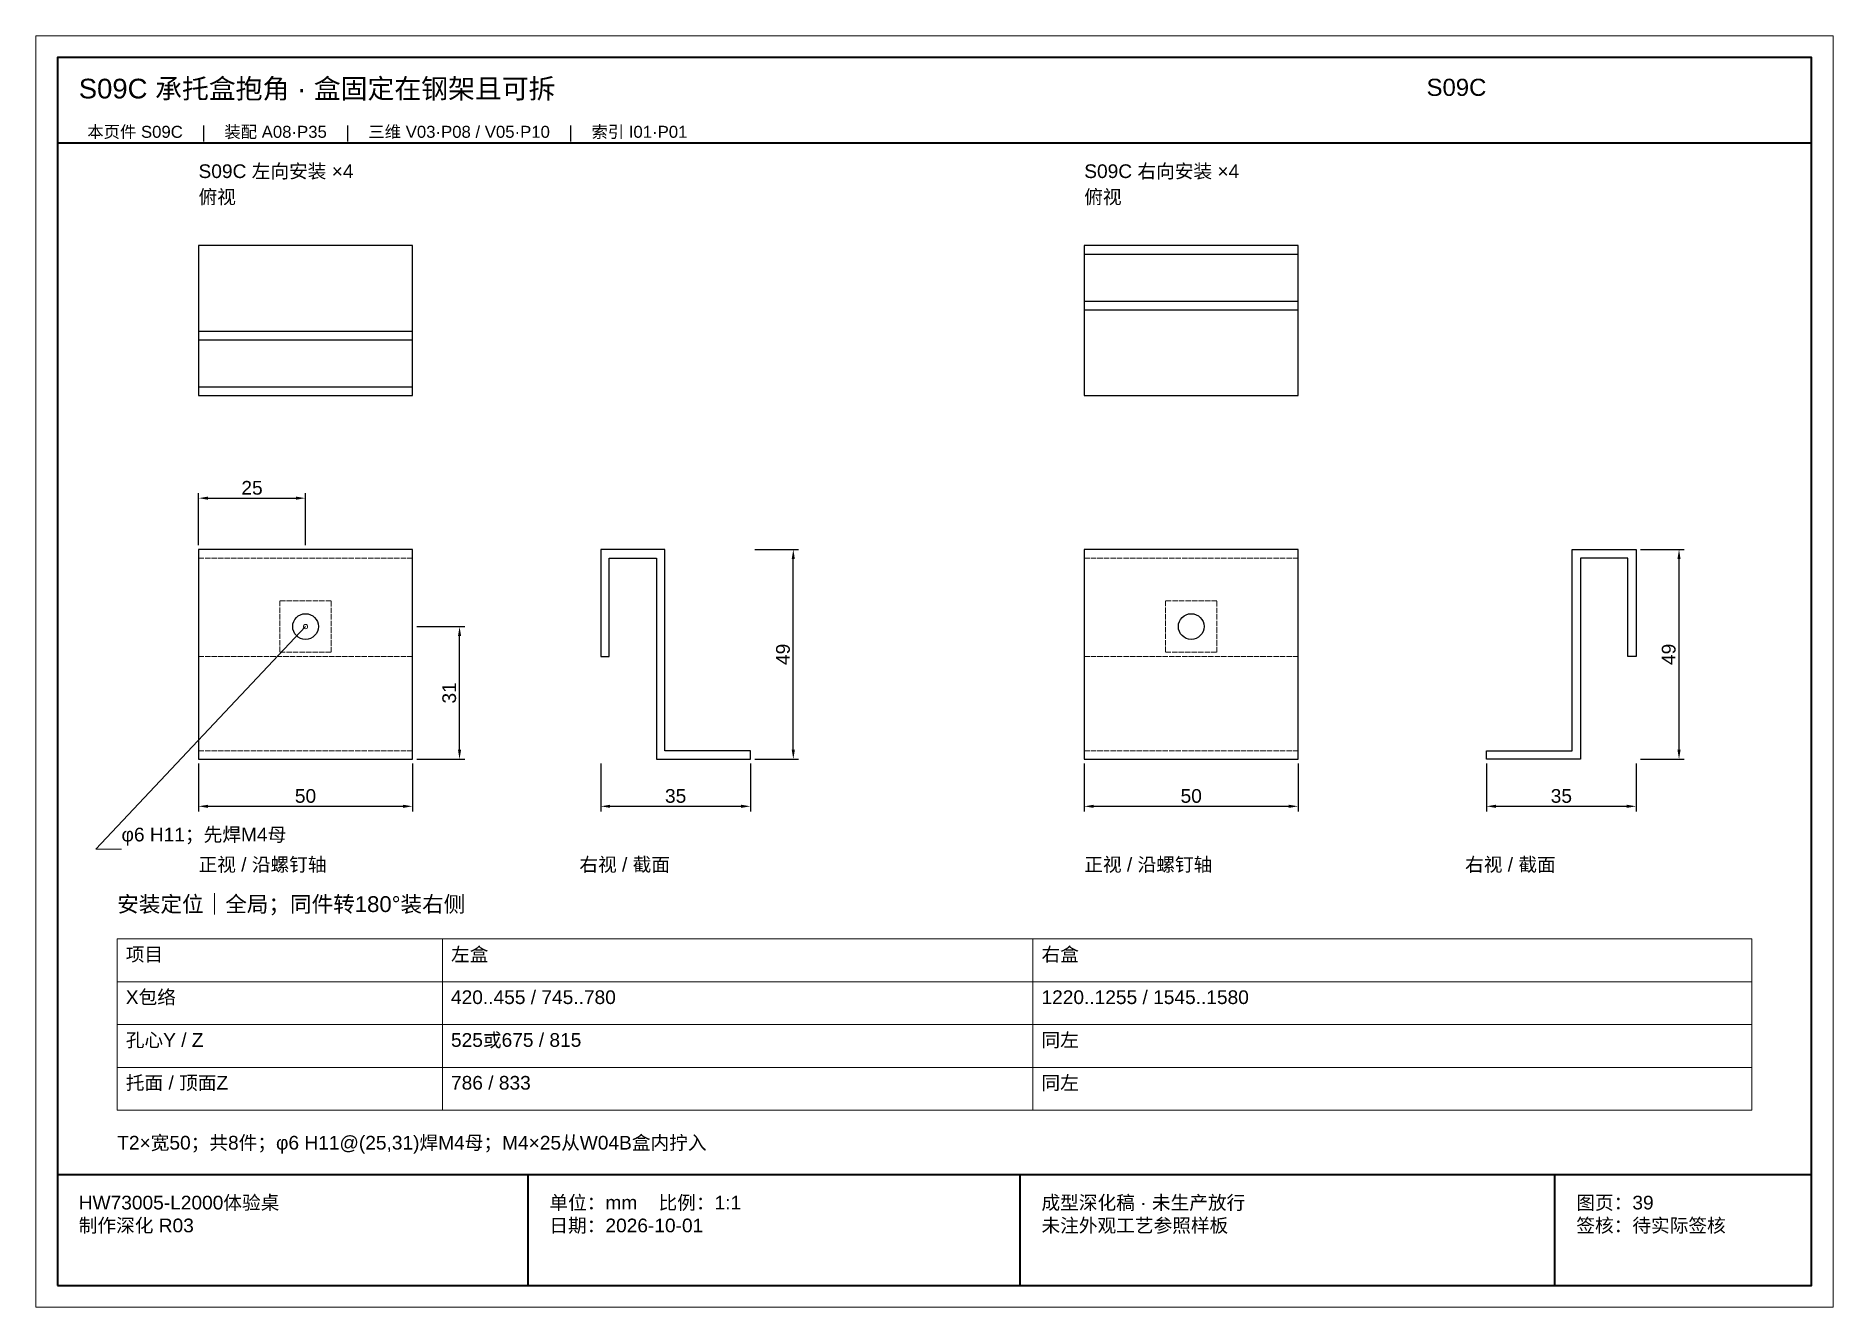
# Paper-space layout 'S09C' of a CAD drawing. Header units: millimetres. Extents: x 0 to 420, y 0 to 297.
# The model-space entities are those that its viewports show. They can reach past a viewport. Long polylines and large blocks are cut down to what shows.
import ezdxf

# ---------------------------------------------------------------- set-up
doc = ezdxf.new("R2010")
doc.units = ezdxf.units.MM
doc.linetypes.add('DASHED', pattern=[1.524, 1.27, -0.254])
for name, color, linetype, lineweight in [('DIM', 7, 'Continuous', 13), ('FRAME', 7, 'Continuous', 35), ('HIDDEN', 8, 'DASHED', 13), ('NOTE', 7, 'Continuous', 18), ('OUTLINE', 7, 'Continuous', 25)]:
    doc.layers.add(name, color=color, linetype=linetype, lineweight=lineweight)
doc.styles.add('CN', font='Arial Unicode.ttf')
doc.dimstyles.new('D1_A3', dxfattribs={"dimtxt": 3.2, "dimasz": 2.2, "dimexe": 1.2, "dimexo": 1, "dimgap": 0.8, "dimtad": 1, "dimdsep": 46, "dimtxsty": 'CN', "dimcen": 2.5, "dimclrd": 7, "dimclre": 7, "dimclrt": 7, "dimazin": 3, "dimtfac": 1, "dimtmove": 0, "dimatfit": 3})

msp = doc.modelspace()

# ---------------------------------------------------------------- linework, layer by layer
at = {"layer": 'DIM'}
msp.add_lwpolyline([(276063, 159), (276014, 107), (276020, 107)], dxfattribs=at)
for points in [[(276019, 76), (276095, 76), (276095, 86), (276019, 86)], [(276095, 76), (276233, 76), (276233, 86), (276095, 86)], [(276233, 76), (276401, 76), (276401, 86), (276233, 86)], [(276019, 66), (276095, 66), (276095, 76), (276019, 76)], [(276095, 66), (276233, 66), (276233, 76), (276095, 76)], [(276233, 66), (276401, 66), (276401, 76), (276233, 76)], [(276019, 56), (276095, 56), (276095, 66), (276019, 66)], [(276095, 56), (276233, 56), (276233, 66), (276095, 66)], [(276233, 56), (276401, 56), (276401, 66), (276233, 66)], [(276019, 46), (276095, 46), (276095, 56), (276019, 56)], [(276095, 46), (276233, 46), (276233, 56), (276095, 56)], [(276233, 46), (276401, 46), (276401, 56), (276233, 56)]]:
    msp.add_lwpolyline(points, close=True, dxfattribs=at)
msp.add_circle((276063, 159), 0.5, dxfattribs=at)
at = {"layer": 'FRAME'}
for p, q in [((276005, 272), (276415, 272)), ((276005, 31), (276415, 31)), ((276115, 5), (276115, 31)), ((276230, 5), (276230, 31)), ((276355, 5), (276355, 31))]:
    msp.add_line(p, q, dxfattribs=at)
msp.add_lwpolyline([(276005, 5), (276415, 5), (276415, 292), (276005, 292)], close=True, dxfattribs=at)
at = {"layer": 'HIDDEN'}
for p, q in [((276038, 175), (276088, 175)), ((276245, 175), (276295, 175)), ((276038, 152), (276088, 152)), ((276245, 152), (276295, 152)), ((276038, 130), (276088, 130)), ((276245, 130), (276295, 130))]:
    msp.add_line(p, q, dxfattribs=at)
for points in [[(276057, 153), (276069, 153), (276069, 165), (276057, 165)], [(276264, 153), (276276, 153), (276276, 165), (276264, 165)]]:
    msp.add_lwpolyline(points, close=True, dxfattribs=at)
at = {"layer": 'OUTLINE'}
for p, q in [((276245, 246), (276295, 246)), ((276245, 235), (276295, 235)), ((276245, 233), (276295, 233)), ((276038, 228), (276088, 228)), ((276038, 226), (276088, 226)), ((276038, 215), (276088, 215))]:
    msp.add_line(p, q, dxfattribs=at)
for points in [[(276038, 213), (276088, 213), (276088, 248), (276038, 248)], [(276245, 213), (276295, 213), (276295, 248), (276245, 248)], [(276038, 128), (276088, 128), (276088, 177), (276038, 177)], [(276132, 152), (276134, 152), (276134, 175), (276145, 175), (276145, 128), (276167, 128), (276167, 130), (276147, 130), (276147, 177), (276132, 177)], [(276245, 128), (276295, 128), (276295, 177), (276245, 177)], [(276374, 152), (276372, 152), (276372, 175), (276361, 175), (276361, 128), (276339, 128), (276339, 130), (276359, 130), (276359, 177), (276374, 177)]]:
    msp.add_lwpolyline(points, close=True, dxfattribs=at)
for centre in [(276063, 159), (276270, 159)]:
    msp.add_circle(centre, 3, dxfattribs=at)

# ---------------------------------------------------------------- texts
at = {"layer": 'NOTE', "attachment_point": 1, "style": 'CN'}
for s, insert, char_height, width in [('S09C 承托盒抱角 · 盒固定在钢架且可拆', (276010, 287), 4.6, 310), ('S09C', (276325, 287), 4, 90), ('本页件 S09C    |    装配 A08·P35    |    三维 V03·P08 / V05·P10    |    索引 I01·P01', (276012, 276), 2.8, 396), ('S09C 左向安装 ×4', (276038, 267), 3.2, 145), ('S09C 右向安装 ×4', (276245, 267), 3.2, 145), ('俯视', (276038, 261), 3.2, 70), ('俯视', (276245, 261), 3.2, 70), ('φ6 H11；先焊M4母', (276020, 112), 3.2, 178), ('正视 / 沿螺钉轴', (276038, 105), 3.2, 95), ('右视 / 截面', (276127, 105), 3.2, 88), ('正视 / 沿螺钉轴', (276245, 105), 3.2, 95), ('右视 / 截面', (276334, 105), 3.2, 88), ('安装定位｜全局；同件转180°装右侧', (276019, 96), 3.7, 382), ('项目', (276021, 84), 3.2, 72), ('左盒', (276097, 84), 3.2, 134), ('右盒', (276235, 84), 3.2, 164), ('X包络', (276021, 74), 3.2, 72), ('420..455 / 745..780', (276097, 74), 3.2, 134), ('1220..1255 / 1545..1580', (276235, 74), 3.2, 164), ('孔心Y / Z', (276021, 64), 3.2, 72), ('525或675 / 815', (276097, 64), 3.2, 134), ('同左', (276235, 64), 3.2, 164), ('托面 / 顶面Z', (276021, 54), 3.2, 72), ('786 / 833', (276097, 54), 3.2, 134), ('同左', (276235, 54), 3.2, 164), ('T2×宽50；共8件；φ6 H11@(25,31)焊M4母；M4×25从W04B盒内拧入', (276019, 40), 3.2, 382), ('HW73005-L2000体验桌\\P制作深化 R03', (276010, 26), 3.2, 100), ('单位：mm    比例：1:1\\P日期：2026-10-01', (276120, 26), 3.2, 105), ('成型深化稿 · 未生产放行\\P未注外观工艺参照样板', (276235, 26), 3.2, 115), ('图页：39\\P签核：待实际签核', (276360, 26), 3.2, 55)]:
    msp.add_mtext(s, dxfattribs=dict(at, insert=insert, char_height=char_height, width=width))

# ---------------------------------------------------------------- dimensions: what is measured, and where the dimension line sits
at = {"layer": 'DIM'}
for base, p1, p2 in [((276038, 189), (276038, 177), (276063, 177)), ((276038, 117), (276038, 128), (276088, 128)), ((276132, 117), (276132, 128), (276167, 128)), ((276245, 117), (276245, 128), (276295, 128)), ((276339, 117), (276339, 128), (276374, 128))]:
    msp.add_linear_dim(base=base, p1=p1, p2=p2, dimstyle='D1_A3', dxfattribs=at).render()
for base, p1, p2 in [((276177, 128), (276167, 128), (276167, 177)), ((276384, 128), (276374, 128), (276374, 177)), ((276099, 128), (276088, 128), (276088, 159))]:
    msp.add_linear_dim(base=base, p1=p1, p2=p2, angle=90, dimstyle='D1_A3', dxfattribs=at).render()

psp = doc.layouts.new('S09C')

# ---------------------------------------------------------------- viewports
at = {"layer": 'Defpoints'}
psp.add_viewport(center=(210, 148.5), size=(420, 297), view_center_point=(276210, 148.5), view_height=297, dxfattribs=at)

doc.saveas('drawing.dxf')
